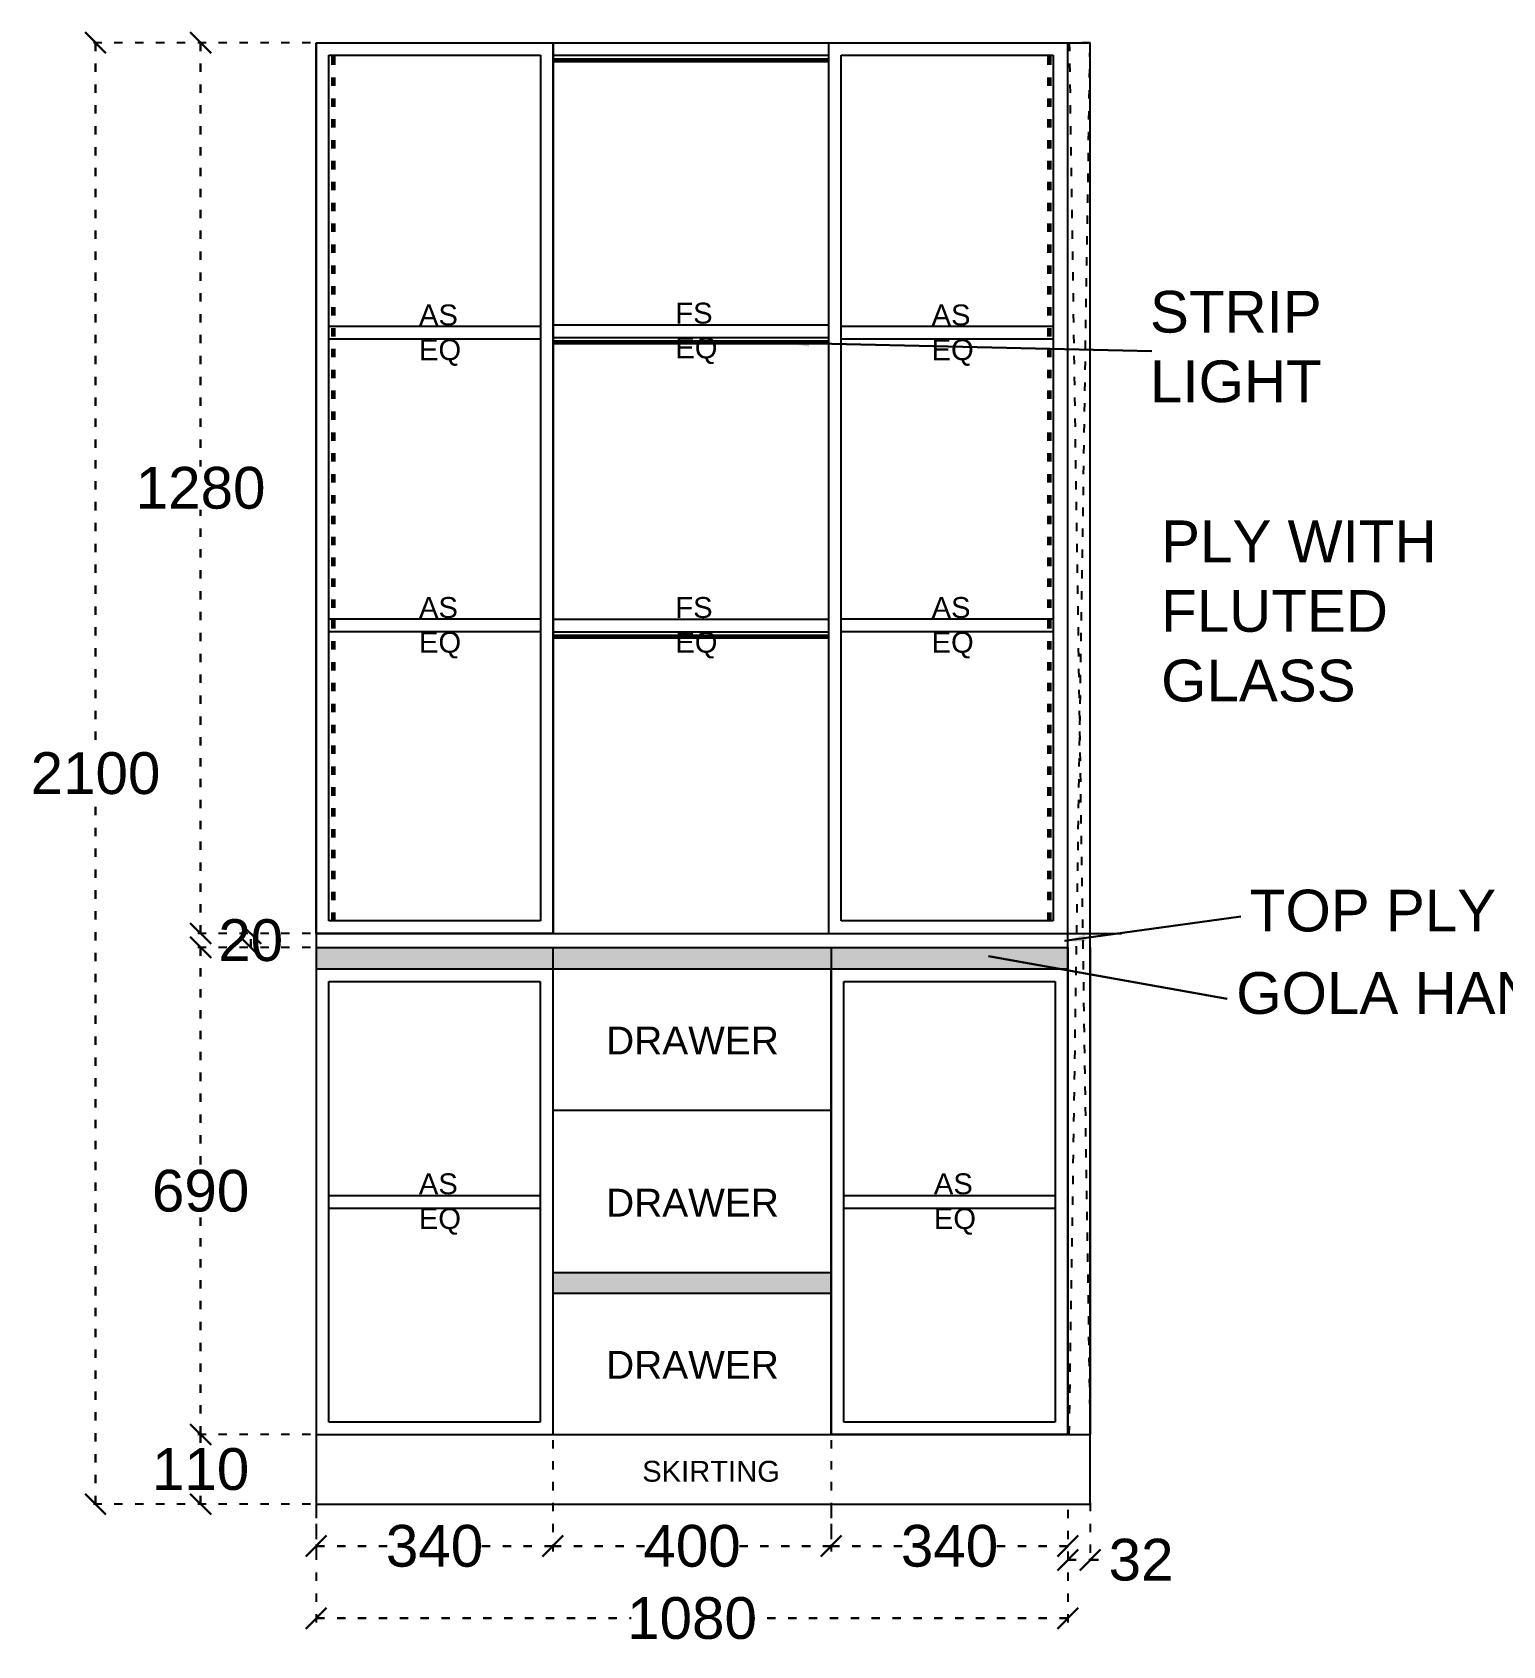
# Model space of a CAD drawing. Header units: millimetres. Extents: x 220712 to 1505573, y -354410 to 241923.
# Drawn here: x 281469 to 283582, y 93214 to 95533 of the extents above; entities that cross this region are included whole.
import ezdxf

# ---------------------------------------------------------------- set-up
doc = ezdxf.new("R2010")
doc.units = ezdxf.units.MM
doc.header["$MEASUREMENT"] = 0
doc.linetypes.add('ACAD_ISO03W100', pattern=[30, 12, -18])
doc.layers.add('Walls', color=253, linetype='Continuous')
doc.layers.add('Words', color=7, linetype='Continuous')
doc.styles.get("Standard").update_dxf_attribs({"font": 'arial.ttf'})
doc.dimstyles.get("Standard").update_dxf_attribs({"dimtxt": 60, "dimasz": 30, "dimexe": 7.75, "dimexo": 8.13, "dimgap": 0.63, "dimtad": 0, "dimtih": 1, "dimtoh": 1, "dimdec": 0, "dimzin": 0, "dimtxsty": 'Standard', "dimblk": 'OBLIQUE', "dimcen": 2.25, "dimclrd": 1, "dimclre": 1, "dimclrt": 1, "dimadec": 0, "dimazin": 0, "dimtfac": 1, "dimtdec": 0, "dimtofl": 0, "dimtmove": 0, "dimatfit": 3, "dimfxl": 1, "dimtolj": 1, "dimtzin": 0, "dimlwd": 30, "dimarcsym": 0})

# ---------------------------------------------------------------- blocks, each defined once
blk = doc.blocks.new('_Oblique')
at = {"color": 0, "linetype": 'ByBlock', "lineweight": -2}
blk.add_line((-0.5, -0.5), (0.5, 0.5), dxfattribs=at)
blk = doc.blocks.new('*D2303')
at = {"layer": 'Defpoints', "color": 0, "linetype": 'ACAD_ISO03W100', "lineweight": -2, "transparency": 16777216}
for p in [(281711, 93517.6), (281877.1, 93517.6), (281877.1, 93417.6)]:
    blk.add_point(p, dxfattribs=at)
at = {"layer": 'Walls', "color": 1, "linetype": 'ACAD_ISO03W100', "lineweight": -2, "transparency": 16777216}
for p, q in [((281868.9, 93517.6), (281703.2, 93517.6)), ((281868.9, 93417.6), (281703.2, 93417.6))]:
    blk.add_line(p, q, dxfattribs=at)
at = {"layer": 'Walls', "color": 1, "linetype": 'ACAD_ISO03W100', "lineweight": 30, "transparency": 16777216}
for p, q in [((281711, 93517.6), (281711, 93498.8)), ((281711, 93417.6), (281711, 93436.3))]:
    blk.add_line(p, q, dxfattribs=at)
at = {"layer": 'Walls', "color": 1, "linetype": 'ACAD_ISO03W100', "lineweight": 30, "transparency": 16777216, "xscale": 30, "yscale": 30, "zscale": 30}
for p, rotation in [((281711, 93517.6), 90), ((281711, 93417.6), 270)]:
    blk.add_blockref('_Oblique', p, dxfattribs=dict(at, rotation=rotation))
at = {"layer": 'Walls', "color": 1, "linetype": 'ACAD_ISO03W100', "transparency": 16777216, "insert": (281711, 93467.6), "char_height": 60, "attachment_point": 5}
blk.add_mtext('\\A1;110', dxfattribs=at)
blk = doc.blocks.new('*D2296')
at = {"layer": 'Defpoints', "color": 0, "linetype": 'ACAD_ISO03W100', "lineweight": -2, "transparency": 16777216}
for p in [(281711, 94217.6), (281877.1, 94217.6), (281877.1, 93517.6)]:
    blk.add_point(p, dxfattribs=at)
at = {"layer": 'Walls', "color": 1, "linetype": 'ACAD_ISO03W100', "lineweight": -2, "transparency": 16777216}
for p, q in [((281868.9, 94217.6), (281703.2, 94217.6)), ((281868.9, 93517.6), (281703.2, 93517.6))]:
    blk.add_line(p, q, dxfattribs=at)
at = {"layer": 'Walls', "color": 1, "linetype": 'ACAD_ISO03W100', "lineweight": 30, "transparency": 16777216}
for p, q in [((281711, 94217.6), (281711, 93898.8)), ((281711, 93517.6), (281711, 93836.3))]:
    blk.add_line(p, q, dxfattribs=at)
at = {"layer": 'Walls', "color": 1, "linetype": 'ACAD_ISO03W100', "lineweight": 30, "transparency": 16777216, "xscale": 30, "yscale": 30, "zscale": 30}
for p, rotation in [((281711, 94217.6), 90), ((281711, 93517.6), 270)]:
    blk.add_blockref('_Oblique', p, dxfattribs=dict(at, rotation=rotation))
at = {"layer": 'Walls', "color": 1, "linetype": 'ACAD_ISO03W100', "transparency": 16777216, "insert": (281711, 93867.6), "char_height": 60, "attachment_point": 5}
blk.add_mtext('\\A1;690', dxfattribs=at)
blk = doc.blocks.new('*D2297')
at = {"layer": 'Defpoints', "color": 0, "linetype": 'ACAD_ISO03W100', "lineweight": -2, "transparency": 16777216}
for p in [(281711, 95517.6), (281877.1, 95517.6), (281877.1, 94237.6)]:
    blk.add_point(p, dxfattribs=at)
at = {"layer": 'Walls', "color": 1, "linetype": 'ACAD_ISO03W100', "lineweight": -2, "transparency": 16777216}
for p, q in [((281868.9, 95517.6), (281703.3, 95517.6)), ((281868.9, 94237.6), (281703.3, 94237.6))]:
    blk.add_line(p, q, dxfattribs=at)
at = {"layer": 'Walls', "color": 1, "linetype": 'ACAD_ISO03W100', "lineweight": 30, "transparency": 16777216}
for p, q in [((281711, 95517.6), (281711, 94908.8)), ((281711, 94237.6), (281711, 94846.3))]:
    blk.add_line(p, q, dxfattribs=at)
at = {"layer": 'Walls', "color": 1, "linetype": 'ACAD_ISO03W100', "lineweight": 30, "transparency": 16777216, "xscale": 30, "yscale": 30, "zscale": 30}
for p, rotation in [((281711, 95517.6), 90), ((281711, 94237.6), 270)]:
    blk.add_blockref('_Oblique', p, dxfattribs=dict(at, rotation=rotation))
at = {"layer": 'Walls', "color": 1, "linetype": 'ACAD_ISO03W100', "transparency": 16777216, "insert": (281711, 94877.6), "char_height": 60, "attachment_point": 5}
blk.add_mtext('\\A1;1280', dxfattribs=at)
blk = doc.blocks.new('*D2298')
at = {"layer": 'Defpoints', "color": 0, "linetype": 'ACAD_ISO03W100', "lineweight": -2, "transparency": 16777216}
for p in [(281560, 95517.6), (281877.1, 95517.6), (281877.1, 93417.6)]:
    blk.add_point(p, dxfattribs=at)
at = {"layer": 'Walls', "color": 1, "linetype": 'ACAD_ISO03W100', "lineweight": -2, "transparency": 16777216}
for p, q in [((281868.9, 95517.6), (281552.2, 95517.6)), ((281868.9, 93417.6), (281552.2, 93417.6))]:
    blk.add_line(p, q, dxfattribs=at)
at = {"layer": 'Walls', "color": 1, "linetype": 'ACAD_ISO03W100', "lineweight": 30, "transparency": 16777216}
for p, q in [((281560, 95517.6), (281560, 94498.8)), ((281560, 93417.6), (281560, 94436.3))]:
    blk.add_line(p, q, dxfattribs=at)
at = {"layer": 'Walls', "color": 1, "linetype": 'ACAD_ISO03W100', "lineweight": 30, "transparency": 16777216, "xscale": 30, "yscale": 30, "zscale": 30}
for p, rotation in [((281560, 95517.6), 90), ((281560, 93417.6), 270)]:
    blk.add_blockref('_Oblique', p, dxfattribs=dict(at, rotation=rotation))
at = {"layer": 'Walls', "color": 1, "linetype": 'ACAD_ISO03W100', "transparency": 16777216, "insert": (281560, 94467.6), "char_height": 60, "attachment_point": 5}
blk.add_mtext('\\A1;2100', dxfattribs=at)
blk = doc.blocks.new('*D2299')
at = {"layer": 'Defpoints', "color": 0, "linetype": 'ACAD_ISO03W100', "lineweight": -2, "transparency": 16777216}
for p in [(281783, 94237.6), (281877.1, 94237.6), (281877.1, 94217.6)]:
    blk.add_point(p, dxfattribs=at)
at = {"layer": 'Walls', "color": 1, "linetype": 'ACAD_ISO03W100', "lineweight": -2, "transparency": 16777216}
for p, q in [((281868.9, 94237.6), (281775.2, 94237.6)), ((281868.9, 94217.6), (281775.2, 94217.6))]:
    blk.add_line(p, q, dxfattribs=at)
at = {"layer": 'Walls', "color": 1, "linetype": 'ACAD_ISO03W100', "lineweight": 30, "transparency": 16777216}
blk.add_line((281783, 94217.6), (281783, 94237.6), dxfattribs=at)
at = {"layer": 'Walls', "color": 1, "linetype": 'ACAD_ISO03W100', "lineweight": 30, "transparency": 16777216, "xscale": 30, "yscale": 30, "zscale": 30}
for p, rotation in [((281783, 94237.6), 90), ((281783, 94217.6), 270)]:
    blk.add_blockref('_Oblique', p, dxfattribs=dict(at, rotation=rotation))
at = {"layer": 'Walls', "color": 1, "linetype": 'ACAD_ISO03W100', "transparency": 16777216, "insert": (281783, 94227.6), "char_height": 60, "attachment_point": 5}
blk.add_mtext('\\A1;20', dxfattribs=at)
blk = doc.blocks.new('*D2300')
at = {"layer": 'Defpoints', "color": 0, "linetype": 'ACAD_ISO03W100', "lineweight": -2, "transparency": 16777216}
for p in [(281877.1, 93417.6), (282957.1, 93417.6), (282957.1, 93253.5)]:
    blk.add_point(p, dxfattribs=at)
at = {"layer": 'Walls', "color": 1, "linetype": 'ACAD_ISO03W100', "lineweight": -2, "transparency": 16777216}
for p, q in [((281877.1, 93409.4), (281877.1, 93245.7)), ((282957.1, 93409.4), (282957.1, 93245.7))]:
    blk.add_line(p, q, dxfattribs=at)
at = {"layer": 'Walls', "color": 1, "linetype": 'ACAD_ISO03W100', "lineweight": 30, "transparency": 16777216}
for p, q in [((281877.1, 93253.5), (282329.8, 93253.5)), ((282957.1, 93253.5), (282504.4, 93253.5))]:
    blk.add_line(p, q, dxfattribs=at)
at = {"layer": 'Walls', "color": 1, "linetype": 'ACAD_ISO03W100', "lineweight": 30, "transparency": 16777216, "xscale": 30, "yscale": 30, "zscale": 30, "rotation": 180}
blk.add_blockref('_Oblique', (281877.1, 93253.5), dxfattribs=at)
at = {"layer": 'Walls', "color": 1, "linetype": 'ACAD_ISO03W100', "lineweight": 30, "transparency": 16777216, "xscale": 30, "yscale": 30, "zscale": 30}
blk.add_blockref('_Oblique', (282957.1, 93253.5), dxfattribs=at)
at = {"layer": 'Walls', "color": 1, "linetype": 'ACAD_ISO03W100', "transparency": 16777216, "insert": (282417.1, 93253.5), "char_height": 60, "attachment_point": 5}
blk.add_mtext('\\A1;1080', dxfattribs=at)
blk = doc.blocks.new('*D2295')
at = {"layer": 'Defpoints', "color": 0, "linetype": 'ACAD_ISO03W100', "lineweight": -2, "transparency": 16777216}
for p in [(282957.1, 93417.6), (282989.1, 93427.6), (282989.1, 93337.4)]:
    blk.add_point(p, dxfattribs=at)
at = {"layer": 'Walls', "color": 1, "linetype": 'ACAD_ISO03W100', "lineweight": -2, "transparency": 16777216}
for p, q in [((282989.1, 93419.5), (282989.1, 93329.6)), ((282957.1, 93409.4), (282957.1, 93329.6))]:
    blk.add_line(p, q, dxfattribs=at)
at = {"layer": 'Walls', "color": 1, "linetype": 'ACAD_ISO03W100', "lineweight": 30, "transparency": 16777216}
for p, q in [((282957.1, 93337.4), (282989.1, 93337.4)), ((282989.1, 93337.4), (283019.1, 93337.4))]:
    blk.add_line(p, q, dxfattribs=at)
at = {"layer": 'Walls', "color": 1, "linetype": 'ACAD_ISO03W100', "lineweight": 30, "transparency": 16777216, "xscale": 30, "yscale": 30, "zscale": 30, "rotation": 180}
blk.add_blockref('_Oblique', (282957.1, 93337.4), dxfattribs=at)
at = {"layer": 'Walls', "color": 1, "linetype": 'ACAD_ISO03W100', "lineweight": 30, "transparency": 16777216, "xscale": 30, "yscale": 30, "zscale": 30}
blk.add_blockref('_Oblique', (282989.1, 93337.4), dxfattribs=at)
at = {"layer": 'Walls', "color": 1, "linetype": 'ACAD_ISO03W100', "transparency": 16777216, "insert": (283062.3, 93337.4), "char_height": 60, "attachment_point": 5}
blk.add_mtext('\\A1;32', dxfattribs=at)
blk = doc.blocks.new('*D2301')
at = {"layer": 'Defpoints', "color": 0, "linetype": 'ACAD_ISO03W100', "lineweight": -2, "transparency": 16777216}
for p in [(282217.1, 93517.6), (282617.1, 93517.6), (282617.1, 93357.3)]:
    blk.add_point(p, dxfattribs=at)
at = {"layer": 'Walls', "color": 1, "linetype": 'ACAD_ISO03W100', "lineweight": -2, "transparency": 16777216}
for p, q in [((282217.1, 93509.4), (282217.1, 93349.6)), ((282617.1, 93509.4), (282617.1, 93349.6))]:
    blk.add_line(p, q, dxfattribs=at)
at = {"layer": 'Walls', "color": 1, "linetype": 'ACAD_ISO03W100', "lineweight": 30, "transparency": 16777216}
for p, q in [((282217.1, 93357.3), (282349, 93357.3)), ((282617.1, 93357.3), (282485.1, 93357.3))]:
    blk.add_line(p, q, dxfattribs=at)
at = {"layer": 'Walls', "color": 1, "linetype": 'ACAD_ISO03W100', "lineweight": 30, "transparency": 16777216, "xscale": 30, "yscale": 30, "zscale": 30, "rotation": 180}
blk.add_blockref('_Oblique', (282217.1, 93357.3), dxfattribs=at)
at = {"layer": 'Walls', "color": 1, "linetype": 'ACAD_ISO03W100', "lineweight": 30, "transparency": 16777216, "xscale": 30, "yscale": 30, "zscale": 30}
blk.add_blockref('_Oblique', (282617.1, 93357.3), dxfattribs=at)
at = {"layer": 'Walls', "color": 1, "linetype": 'ACAD_ISO03W100', "lineweight": -2, "transparency": 16777216, "insert": (282417.1, 93357.3), "char_height": 60, "attachment_point": 5}
blk.add_mtext('\\A1;400', dxfattribs=at)
blk = doc.blocks.new('*D2304')
at = {"layer": 'Defpoints', "color": 0, "linetype": 'ACAD_ISO03W100', "lineweight": -2, "transparency": 16777216}
for p in [(281877.1, 93517.6), (282217.1, 93517.6), (281877.1, 93357.3)]:
    blk.add_point(p, dxfattribs=at)
at = {"layer": 'Walls', "color": 1, "linetype": 'ACAD_ISO03W100', "lineweight": -2, "transparency": 16777216}
for p, q in [((281877.1, 93509.4), (281877.1, 93349.6)), ((282217.1, 93509.4), (282217.1, 93349.6))]:
    blk.add_line(p, q, dxfattribs=at)
at = {"layer": 'Walls', "color": 1, "linetype": 'ACAD_ISO03W100', "lineweight": 30, "transparency": 16777216}
for p, q in [((281877.1, 93357.3), (281980.3, 93357.3)), ((282217.1, 93357.3), (282113.9, 93357.3))]:
    blk.add_line(p, q, dxfattribs=at)
at = {"layer": 'Walls', "color": 1, "linetype": 'ACAD_ISO03W100', "lineweight": 30, "transparency": 16777216, "xscale": 30, "yscale": 30, "zscale": 30, "rotation": 180}
blk.add_blockref('_Oblique', (281877.1, 93357.3), dxfattribs=at)
at = {"layer": 'Walls', "color": 1, "linetype": 'ACAD_ISO03W100', "lineweight": 30, "transparency": 16777216, "xscale": 30, "yscale": 30, "zscale": 30}
blk.add_blockref('_Oblique', (282217.1, 93357.3), dxfattribs=at)
at = {"layer": 'Walls', "color": 1, "linetype": 'ACAD_ISO03W100', "lineweight": -2, "transparency": 16777216, "insert": (282047.1, 93357.3), "char_height": 60, "attachment_point": 5}
blk.add_mtext('\\A1;340', dxfattribs=at)
blk = doc.blocks.new('*D2302')
at = {"layer": 'Defpoints', "color": 0, "linetype": 'ACAD_ISO03W100', "lineweight": -2, "transparency": 16777216}
for p in [(282617.1, 93417.6), (282957.1, 93417.6), (282957.1, 93357.3)]:
    blk.add_point(p, dxfattribs=at)
at = {"layer": 'Walls', "color": 1, "linetype": 'ACAD_ISO03W100', "lineweight": -2, "transparency": 16777216}
for p, q in [((282617.1, 93409.4), (282617.1, 93349.6)), ((282957.1, 93409.4), (282957.1, 93349.6))]:
    blk.add_line(p, q, dxfattribs=at)
at = {"layer": 'Walls', "color": 1, "linetype": 'ACAD_ISO03W100', "lineweight": 30, "transparency": 16777216}
for p, q in [((282617.1, 93357.3), (282720.3, 93357.3)), ((282957.1, 93357.3), (282853.9, 93357.3))]:
    blk.add_line(p, q, dxfattribs=at)
at = {"layer": 'Walls', "color": 1, "linetype": 'ACAD_ISO03W100', "lineweight": 30, "transparency": 16777216, "xscale": 30, "yscale": 30, "zscale": 30, "rotation": 180}
blk.add_blockref('_Oblique', (282617.1, 93357.3), dxfattribs=at)
at = {"layer": 'Walls', "color": 1, "linetype": 'ACAD_ISO03W100', "lineweight": 30, "transparency": 16777216, "xscale": 30, "yscale": 30, "zscale": 30}
blk.add_blockref('_Oblique', (282957.1, 93357.3), dxfattribs=at)
at = {"layer": 'Walls', "color": 1, "linetype": 'ACAD_ISO03W100', "lineweight": -2, "transparency": 16777216, "insert": (282787.1, 93357.3), "char_height": 60, "attachment_point": 5}
blk.add_mtext('\\A1;340', dxfattribs=at)

msp = doc.modelspace()

# ---------------------------------------------------------------- hatches: boundary and pattern name
at = {"layer": 'Walls', "linetype": 'ACAD_ISO03W100', "lineweight": -2, "true_color": 0x000000}
h = msp.add_hatch(color=18, dxfattribs=at)
h.dxf.hatch_style = 1
h.paths.add_polyline_path([(282217.1, 94217.6), (281877.1, 94217.6), (281877.1, 94186.6), (282217.1, 94186.6)])
h.paths.add_polyline_path([(282617.1, 94217.6), (282217.1, 94217.6), (282217.1, 94186.6), (282617.1, 94186.6)])
h.paths.add_polyline_path([(282957.1, 94217.6), (282617.1, 94217.6), (282617.1, 94186.6), (282957.1, 94186.6)])
h = msp.add_hatch(color=18, dxfattribs=at)
h.dxf.hatch_style = 1
h.paths.add_polyline_path([(282617.1, 93720.6), (282617.1, 93750.6), (282217.1, 93750.6), (282217.1, 93720.6)])

# ---------------------------------------------------------------- linework, layer by layer
at = {"layer": 'Walls', "color": 18, "true_color": 0x000000}
for p, q in [((281877.1, 95517.6), (282989.1, 95517.6)), ((281877.1, 95517.6), (281877.1, 93417.6)), ((282217.6, 95499.6), (282613.6, 95499.6)), ((282957.1, 93517.6), (282957.1, 95517.6)), ((282989.1, 93417.6), (282989.1, 95517.6)), ((282217.6, 95112.2), (282613.6, 95112.2)), ((282217.6, 95094.2), (282613.6, 95094.2)), ((282217.6, 94689.2), (282613.6, 94689.2)), ((282217.6, 94671.2), (282613.6, 94671.2)), ((281877.1, 94237.6), (283034.1, 94237.6)), ((282177.1, 94237.6), (282734.1, 94237.6)), ((281877.1, 94217.6), (282957.1, 94217.6)), ((281877.1, 94217.6), (281877.1, 93517.6)), ((282217.1, 94217.6), (282217.1, 93517.6)), ((282617.1, 94217.6), (282617.1, 93517.6)), ((282957.1, 94217.6), (282957.1, 93517.6)), ((282989.1, 94217.6), (282989.1, 93517.6)), ((281877.1, 94186.6), (282957.1, 94186.6)), ((282217.1, 93983.6), (282617.1, 93983.6)), ((282217.1, 93750.6), (282617.1, 93750.6)), ((282217.1, 93720.6), (282617.1, 93720.6)), ((281877.1, 93517.6), (282989.1, 93517.6)), ((281877.1, 93417.6), (282989.1, 93417.6))]:
    msp.add_line(p, q, dxfattribs=at)
at = {"layer": 'Walls', "color": 18, "lineweight": -2, "true_color": 0x000000}
for p, q in [((281895.1, 95499.6), (282199.6, 95499.6)), ((281895.1, 94255.6), (281895.1, 95499.6)), ((282199.6, 95499.6), (282199.6, 94255.6)), ((282217.6, 94237.6), (282217.6, 95517.6)), ((282613.6, 94237.6), (282613.6, 95517.6)), ((282631.6, 95499.6), (282936.1, 95499.6)), ((282631.6, 94255.6), (282631.6, 95499.6)), ((282936.1, 95499.6), (282936.1, 94255.6)), ((282199.6, 95109.6), (281895.1, 95109.6)), ((282936.1, 95109.6), (282631.6, 95109.6)), ((282199.6, 95091.6), (281895.1, 95091.6)), ((282936.1, 95091.6), (282631.6, 95091.6)), ((282199.6, 94689.2), (281895.1, 94689.2)), ((282936.1, 94689.2), (282631.6, 94689.2)), ((282199.6, 94671.2), (281895.1, 94671.2)), ((282936.1, 94671.2), (282631.6, 94671.2)), ((282199.6, 94255.6), (281895.1, 94255.6)), ((282936.1, 94255.6), (282631.6, 94255.6)), ((281895.1, 94168.6), (282199.1, 94168.6)), ((281895.1, 93535.6), (281895.1, 94168.6)), ((282199.1, 94168.6), (282199.1, 93535.6)), ((282635.1, 94168.6), (282939.1, 94168.6)), ((282635.1, 93535.6), (282635.1, 94168.6)), ((282939.1, 94168.6), (282939.1, 93535.6)), ((281895.1, 93861.1), (282199.1, 93861.1)), ((282635.1, 93861.1), (282939.1, 93861.1)), ((281895.1, 93843.1), (282199.1, 93843.1)), ((282635.1, 93843.1), (282939.1, 93843.1)), ((282199.1, 93535.6), (281895.1, 93535.6)), ((282939.1, 93535.6), (282635.1, 93535.6))]:
    msp.add_line(p, q, dxfattribs=at)
at = {"layer": 'Walls', "color": 40, "linetype": 'ACAD_ISO03W100', "lineweight": -2, "true_color": 0xf8d731}
for p, q in [((281900.1, 94255.6), (281900.1, 95499.6)), ((281902.1, 94255.6), (281902.1, 95499.6)), ((281904.1, 94255.6), (281904.1, 95499.6)), ((282928.6, 94255.6), (282928.6, 95499.6)), ((282930.6, 94255.6), (282930.6, 95499.6)), ((282932.6, 94255.6), (282932.6, 95499.6))]:
    msp.add_line(p, q, dxfattribs=at)
at = {"layer": 'Walls', "color": 40, "true_color": 0xf8d731}
for p, q in [((282217.6, 95494.6), (282613.6, 95494.6)), ((282217.6, 95492.6), (282613.6, 95492.6)), ((282217.6, 95490.6), (282613.6, 95490.6)), ((282217.6, 95089.2), (282613.6, 95089.2)), ((282217.6, 95087.2), (282613.6, 95087.2)), ((282217.6, 95085.2), (282613.6, 95085.2)), ((282217.6, 94666.2), (282613.6, 94666.2)), ((282217.6, 94664.2), (282613.6, 94664.2)), ((282217.6, 94662.2), (282613.6, 94662.2))]:
    msp.add_line(p, q, dxfattribs=at)
at = {"layer": 'Walls', "color": 18, "lineweight": -2, "true_color": 0x000000}
for points in [[(281877.1, 95517.6), (282217.6, 95517.6), (282217.6, 94237.6), (281877.1, 94237.6)], [(281877.1, 95517.6), (282217.6, 95517.6), (282217.6, 94237.6), (281877.1, 94237.6)], [(282617.1, 94186.6), (282957.1, 94186.6), (282957.1, 93517.6), (282617.1, 93517.6)]]:
    msp.add_lwpolyline(points, close=True, dxfattribs=at)
at = {"layer": 'Walls', "color": 240, "linetype": 'ACAD_ISO03W100', "true_color": 0xed1f24}
msp.add_lwpolyline([(282959.1, 93517.6), (282989.1, 95517.6), (282959.1, 95517.6), (282989.1, 93517.6)], dxfattribs=at)

# ---------------------------------------------------------------- texts
at = {"color": 7, "char_height": 40, "attachment_point": 1}
for insert in [(282293.6, 94103.8), (282293.6, 93870.8), (282293.6, 93637.8)]:
    msp.add_mtext_dynamic_manual_height_columns('DRAWER', width=246.425, gutter_width=1213, heights=[0], dxfattribs=dict(at, insert=insert))
at = {"color": 18, "true_color": 0x000000, "insert": (282345.5, 93479.8), "char_height": 30, "attachment_point": 1}
msp.add_mtext_dynamic_manual_height_columns('SKIRTING', width=2764.543, gutter_width=1, heights=[238.1], dxfattribs=at)
at = {"layer": 'Words', "color": 0, "attachment_point": 1}
for s, width, heights, insert, char_height in [('\\pxt2;STRIP LIGHT', 421.361, [440.1], (283075.1, 95161), 60), ('AS\\PEQ', 1178.022, [0], (282024.8, 95141.4), 30), ('FS\\PEQ', 1178.022, [0], (282393.1, 95144), 30), ('AS\\PEQ', 1178.022, [0], (282761.3, 95141.4), 30), ('\\pxt2;PLY WITH FLUTED GLASS', 421.361, [440.1], (283091.1, 94831.1), 60), ('AS\\PEQ', 1178.022, [0], (282024.8, 94721), 30), ('FS\\PEQ', 1178.022, [0], (282393.1, 94721), 30), ('AS\\PEQ', 1178.022, [0], (282761.3, 94721), 30), ('\\pxt2;TOP PLY', 808.219, [440.1], (283218.5, 94300.5), 60), ('\\pxt2;GOLA HANDLE', 808.219, [440.1], (283199, 94182), 60), ('AS\\PEQ', 1178.022, [0], (282024.6, 93892.9), 30), ('AS\\PEQ', 1178.022, [0], (282764.6, 93892.9), 30)]:
    msp.add_mtext_dynamic_manual_height_columns(s, width=width, gutter_width=866.4, heights=heights, dxfattribs=dict(at, insert=insert, char_height=char_height))

# ---------------------------------------------------------------- dimensions: what is measured, and where the dimension line sits
at = {"layer": 'Walls', "color": 9, "linetype": 'ACAD_ISO03W100', "true_color": 0xc7c8ca}
for base, p1, picture, middle in [((281560, 95517.6), (281877.1, 93417.6), '*D2298', (281560, 94467.6)), ((281711, 95517.6), (281877.1, 94237.6), '*D2297', (281711, 94877.6))]:
    dim = msp.add_linear_dim(base=base, p1=p1, p2=(281877.1, 95517.6), angle=90, dimstyle='Standard', dxfattribs=at)
    dim.commit()
    dim.dimension.update_dxf_attribs({"geometry": picture, "text_midpoint": middle})
dim = msp.add_linear_dim(base=(281783, 94237.6), p1=(281877.1, 94217.6), p2=(281877.1, 94237.6), angle=90, dimstyle='Standard', dxfattribs=at)
dim.commit()
dim.dimension.update_dxf_attribs({"geometry": '*D2299', "text_midpoint": (281783, 94227.6), "dimtype": 160})
for base, p1, p2, text, picture, middle in [((281711, 94217.6), (281877.1, 93517.6), (281877.1, 94217.6), '690', '*D2296', (281711, 93867.6)), ((281711, 93517.6), (281877.1, 93417.6), (281877.1, 93517.6), '110', '*D2303', (281711, 93467.6))]:
    dim = msp.add_linear_dim(base=base, p1=p1, p2=p2, angle=90, text=text, dimstyle='Standard', dxfattribs=at)
    dim.commit()
    dim.dimension.update_dxf_attribs({"geometry": picture, "text_midpoint": middle})
at = {"layer": 'Walls', "color": 240, "linetype": 'ACAD_ISO03W100', "lineweight": -2, "true_color": 0xed1f24}
for base, p1, p2, picture, middle in [((281877.1, 93357.3), (282217.1, 93517.6), (281877.1, 93517.6), '*D2304', (282047.1, 93357.3)), ((282617.1, 93357.3), (282217.1, 93517.6), (282617.1, 93517.6), '*D2301', (282417.1, 93357.3)), ((282957.1, 93357.3), (282617.1, 93417.6), (282957.1, 93417.6), '*D2302', (282787.1, 93357.3))]:
    dim = msp.add_linear_dim(base=base, p1=p1, p2=p2, dimstyle='Standard', dxfattribs=at)
    dim.commit()
    dim.dimension.update_dxf_attribs({"geometry": picture, "text_midpoint": middle})
at = {"layer": 'Walls', "color": 18, "linetype": 'ACAD_ISO03W100', "true_color": 0x000000}
dim = msp.add_linear_dim(base=(282957.1, 93253.5), p1=(281877.1, 93417.6), p2=(282957.1, 93417.6), dimstyle='Standard', dxfattribs=at)
dim.commit()
dim.dimension.update_dxf_attribs({"geometry": '*D2300', "text_midpoint": (282417.1, 93253.5), "dimtype": 160})
dim = msp.add_linear_dim(base=(282989.1, 93337.4), p1=(282957.1, 93417.6), p2=(282989.1, 93427.6), dimstyle='Standard', dxfattribs=at)
dim.commit()
dim.dimension.update_dxf_attribs({"geometry": '*D2295', "text_midpoint": (283062.3, 93337.4)})

# ---------------------------------------------------------------- leaders
at = {"layer": 'Walls', "color": 252, "linetype": 'ByBlock', "true_color": 0x939598}
for points in [[(282555.1, 95086.4), (283077.6, 95074.5)], [(282952.5, 94226.8), (283205.5, 94262)], [(282843.1, 94204.8), (283186, 94143.5)]]:
    msp.add_leader(points, dimstyle='Standard', override={"dimgap": 0.63, "dimtad": 0}, dxfattribs=at)

doc.saveas('drawing.dxf')
